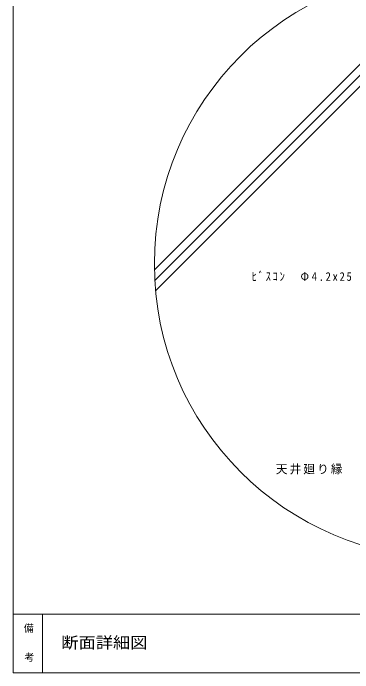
# Model space of a CAD drawing. Units: millimetres on the paper, enlarged 10 times, with parts at other scales. Extents: x -2060 to 1861, y -4765 to 1286.
# Drawn here: x -2060 to -1193, y -1464 to 219 of the extents above; entities that cross this region are included whole.
import ezdxf
from ezdxf.enums import TextEntityAlignment as Align

# ---------------------------------------------------------------- set-up
doc = ezdxf.new("R2010")
doc.units = ezdxf.units.MM
doc.header["$LTSCALE"] = 10
for name, color, linetype, lineweight in [('6-1_躯体', 3, 'Continuous', 18), ('6-5_仕上２', 2, 'Continuous', 18), ('6-7_文字', 4, 'Continuous', 18), ('E-0_図面枠', 4, 'Continuous', 18)]:
    doc.layers.add(name, color=color, linetype=linetype, lineweight=lineweight)
doc.layers.add('E-2_文字1', color=7, linetype='Continuous')
doc.layers.add('E-3_文字2', color=7, linetype='Continuous')
doc.styles.add('ＭＳ ゴシック', font='')
doc.styles.get('ＭＳ ゴシック').set_extended_font_data('MS Gothic')

msp = doc.modelspace()

# ---------------------------------------------------------------- linework, layer by layer
at = {"layer": '6-1_躯体'}
for p, q in [((-1072.28, 192.18), (-1699.7, -435.24)), ((-1072.28, 163.9), (-1698.67, -462.5)), ((-1072.28, 135.62), (-1696.73, -488.84))]:
    msp.add_line(p, q, dxfattribs=at)
at = {"layer": '6-5_仕上２', "color": 7}
msp.add_circle((-949.85, -420.54), 750, dxfattribs=at)
at = {"layer": 'E-0_図面枠'}
for p, q in [((-2060, -1313.75), (1835, -1313.75)), ((-1985, -1313.75), (-1985, -1463.75))]:
    msp.add_line(p, q, dxfattribs=at)
at = {"layer": 'E-0_図面枠', "color": 7}
msp.add_lwpolyline([(-2060, 1286.25), (-2060, -1463.75), (1835, -1463.75)], dxfattribs=at)

# ---------------------------------------------------------------- texts
at = {"layer": '6-7_文字', "color": 7, "char_height": 21.99, "attachment_point": 7, "style": 'ＭＳ ゴシック'}
for s, insert in [('\\T1.32;\\W0.9;ﾋﾞｽｺﾝ\u3000Φ4.2x25', (-1451.62, -464.36)), ('\\T1.17;天井廻り縁', (-1390.04, -957.84))]:
    msp.add_mtext(s, dxfattribs=dict(at, insert=insert))
at = {"layer": 'E-2_文字1', "style": 'ＭＳ ゴシック'}
for s, p in [('備', (-2032.89, -1364.62)), ('考', (-2031.1, -1438.85))]:
    msp.add_text(s, height=18.33, dxfattribs=at).set_placement(p, align=Align.BOTTOM_LEFT)
at = {"layer": 'E-3_文字2', "style": 'ＭＳ ゴシック', "width": 1.1}
msp.add_text('断面詳細図', height=29.33, dxfattribs=at).set_placement((-1937.36, -1410.07), align=Align.BOTTOM_LEFT)

doc.saveas('drawing.dxf')
